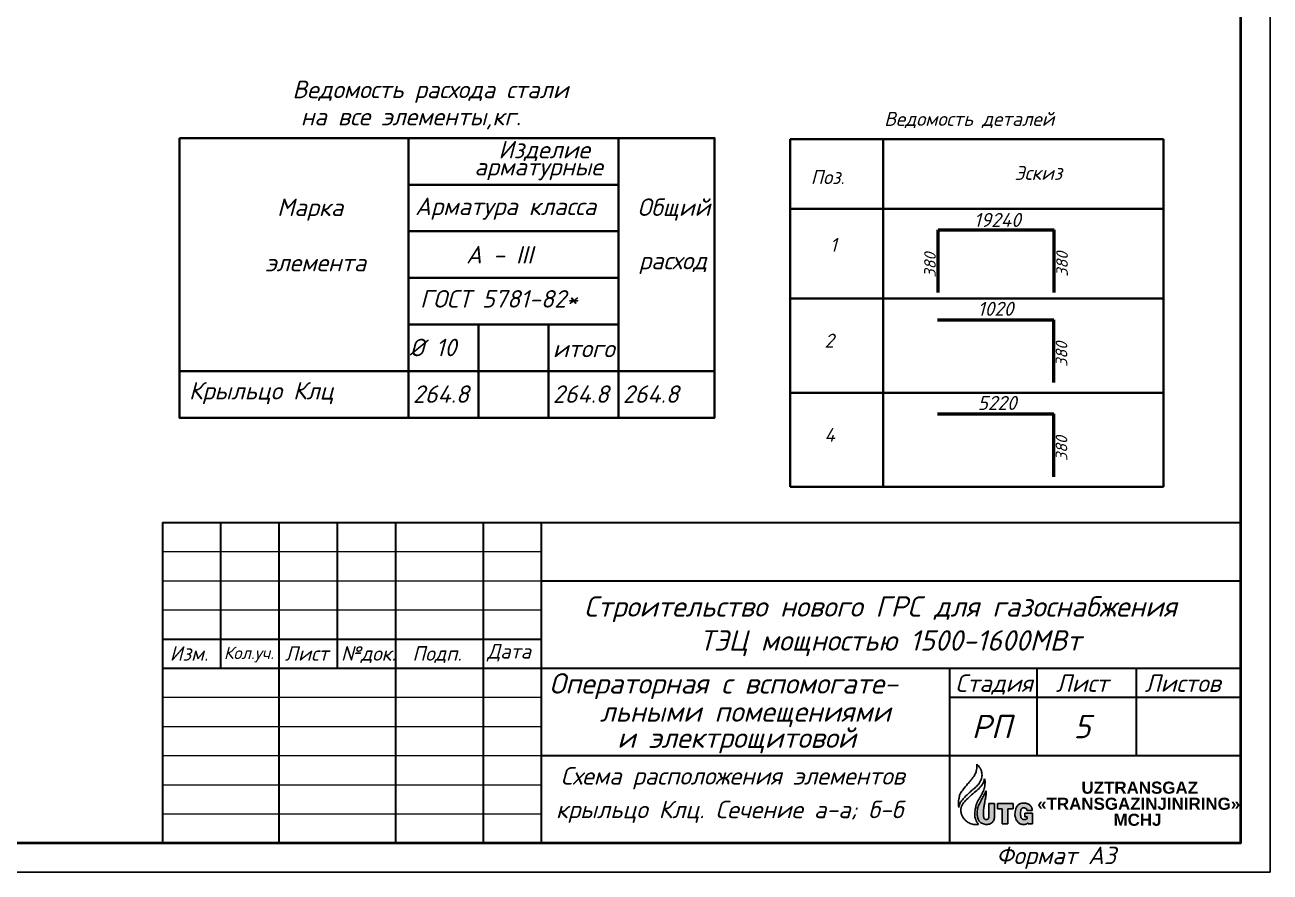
# Model space of a CAD drawing. Extents: x 108150 to 142535, y -18867 to -9422.
# Drawn here: x 136107.8 to 136321.3, y -16848.3 to -16702.9 of the extents above; entities that cross this region are included whole.
import ezdxf
from ezdxf.enums import TextEntityAlignment as Align

# ---------------------------------------------------------------- set-up
doc = ezdxf.new("R2010")
doc.units = 0
doc.header["$MEASUREMENT"] = 0
doc.layers.add('12321', color=7, linetype='Continuous')
doc.layers.add('PDF2_Text', color=5, linetype='Continuous')
for name, color, linetype, lineweight in [('SNOVNOY', 3, 'Continuous', 70), ('Выносные', 8, 'Continuous', 15), ('осн', 3, 'Continuous', 70), ('Текст', 2, 'Continuous', 15)]:
    doc.layers.add(name, color=color, linetype=linetype, lineweight=lineweight)
doc.styles.add('PDF Arial', font='arial.ttf')
doc.styles.add('ГОСТ -3', font='isocpeui.ttf', dxfattribs={"height": 3})
doc.styles.add('ГОСТ-2.5', font='isocpeui.ttf', dxfattribs={"oblique": 1, "height": 2.5})
doc.styles.add('ГОСТ-3А', font='isocpeui.ttf', dxfattribs={"height": 3})
doc.styles.add('ГОСТ2.5', font='isocpeur.ttf', dxfattribs={"oblique": 15, "height": 2.5})

msp = doc.modelspace()

# ---------------------------------------------------------------- hatches: boundary and pattern name
at = {"layer": '12321', "lineweight": 25, "ltscale": 2}
h = msp.add_hatch(color=170, dxfattribs=at)
h.dxf.hatch_style = 1
edge = h.paths.add_edge_path()
edge.add_line((136274.0677, -16836.5667), (136273.1125, -16836.5667))
edge.add_line((136273.1125, -16836.5667), (136273.1125, -16838.7818))
edge.add_spline(control_points=[(136273.1125, -16838.7818), (136273.0996, -16838.8928), (136273.0794, -16839.0664), (136272.9137, -16839.2786), (136272.7011, -16839.3199), (136272.4852, -16839.3342), (136272.3294, -16839.2021), (136272.2367, -16839.0142), (136272.1981, -16838.7895), (136272.2024, -16838.4137), (136272.1851, -16837.9475), (136272.2252, -16837.432), (136272.2858, -16836.9256), (136272.4118, -16836.4451), (136272.4809, -16835.8408), (136272.6451, -16835.1804), (136272.6355, -16834.6603), (136272.6304, -16834.3834)], knot_values=[0, 0, 0, 0, 0.32175029, 0.50372886, 0.7413174, 0.93122956, 1.11213119, 1.29654799, 1.53988838, 1.77020295, 2.39711599, 2.90378622, 3.28253457, 3.88886889, 4.35336348, 5.06194669, 5.86905617, 5.86905617, 5.86905617, 5.86905617], degree=3, periodic=0)
edge.add_spline(control_points=[(136272.6304, -16834.3834), (136272.6207, -16834.4046), (136272.5177, -16834.6284), (136272.2721, -16835.1363), (136271.8672, -16835.8724), (136271.4653, -16836.6462), (136271.1182, -16837.4146), (136271.1055, -16837.9521), (136271.099, -16838.2275)], knot_values=[0, 0, 0, 0, 0.06833028, 0.72117683, 1.65163806, 2.52459263, 3.28438922, 4.0823675, 4.0823675, 4.0823675, 4.0823675], degree=3, periodic=0)
edge.add_spline(control_points=[(136271.099, -16838.2275), (136271.1027, -16838.302), (136271.117, -16838.5864), (136271.1732, -16839.0781), (136271.4393, -16839.6813), (136272.0277, -16840.0638), (136272.7016, -16840.1987), (136273.3649, -16840.0737), (136273.8554, -16839.6816), (136274.0378, -16839.1915), (136274.0596, -16838.886), (136274.0677, -16838.7731)], knot_values=[0, 0, 0, 0, 0.2184505, 0.83381126, 1.44661398, 2.07318585, 2.80467327, 3.4162574, 3.99187545, 4.55748986, 4.88904194, 4.88904194, 4.88904194, 4.88904194], degree=3, periodic=0)
edge.add_line((136274.0677, -16838.7731), (136274.0677, -16836.5667))
h = msp.add_hatch(color=170, dxfattribs=at)
h.dxf.hatch_style = 1
h.paths.add_polyline_path([(136276.3768, -16837.4906), (136277.269, -16837.4906), (136277.269, -16836.5667), (136274.5657, -16836.5667), (136274.5657, -16837.4906), (136275.4047, -16837.4906), (136275.4047, -16840.0477), (136276.3768, -16840.0477)])
h = msp.add_hatch(color=170, dxfattribs=at)
h.dxf.hatch_style = 1
edge = h.paths.add_edge_path()
edge.add_spline(control_points=[(136280.5558, -16837.7794), (136280.5518, -16837.6935), (136280.5436, -16837.5146), (136280.464, -16837.2443), (136280.3229, -16836.9938), (136280.1528, -16836.8301), (136279.9883, -16836.7138), (136279.8424, -16836.6181), (136279.6401, -16836.5621), (136279.4171, -16836.5021), (136279.1085, -16836.5039), (136278.7209, -16836.4868), (136278.2637, -16836.6508), (136277.9206, -16837.0498), (136277.7012, -16837.5077), (136277.5873, -16838.1072), (136277.5683, -16838.66), (136277.6939, -16839.1596), (136277.9015, -16839.497), (136278.1459, -16839.8775), (136278.5178, -16840.0707), (136278.8389, -16840.1614), (136279.0751, -16840.1896), (136279.3127, -16840.1729), (136279.5284, -16840.0883), (136279.7067, -16839.9715), (136279.8286, -16839.892), (136279.8783, -16839.8595)], knot_values=[0, 0, 0, 0, 0.25111067, 0.5227896, 0.81665353, 1.0828984, 1.20521301, 1.40771753, 1.58789185, 1.81639069, 2.08087123, 2.48608788, 2.94981708, 3.44112246, 3.985778, 4.42046793, 5.22027539, 5.58514014, 5.90745935, 6.37746939, 6.88525477, 7.08490717, 7.35582828, 7.57743803, 7.77434882, 8.02634128, 8.20040993, 8.20040993, 8.20040993, 8.20040993], degree=3, periodic=0)
edge.add_line((136279.8783, -16839.8595), (136279.8783, -16840.0407))
edge.add_line((136279.8783, -16840.0407), (136280.6031, -16840.0407))
edge.add_line((136280.6031, -16840.0407), (136280.6031, -16838.1942))
edge.add_line((136280.6031, -16838.1942), (136279.2983, -16838.1942))
edge.add_line((136279.2983, -16838.1942), (136279.2983, -16838.8632))
edge.add_line((136279.2983, -16838.8632), (136279.7029, -16838.8632))
edge.add_spline(control_points=[(136279.7029, -16838.8632), (136279.7073, -16838.9276), (136279.7159, -16839.0561), (136279.6097, -16839.2201), (136279.4314, -16839.3347), (136279.2137, -16839.3274), (136278.9608, -16839.3339), (136278.7201, -16839.1801), (136278.5966, -16838.8892), (136278.5474, -16838.5619), (136278.561, -16838.2051), (136278.5608, -16837.8913), (136278.6048, -16837.624), (136278.7308, -16837.4216), (136278.9649, -16837.2958), (136279.2341, -16837.2903), (136279.4782, -16837.3993), (136279.6423, -16837.5755), (136279.6456, -16837.723), (136279.6468, -16837.7794)], knot_values=[0, 0, 0, 0, 0.18476977, 0.36821541, 0.54027769, 0.78268383, 0.98616211, 1.27703997, 1.54700192, 1.88874392, 2.2406241, 2.58982635, 2.80813824, 3.0254609, 3.2613069, 3.55693344, 3.77661183, 4.03780399, 4.19947695, 4.19947695, 4.19947695, 4.19947695], degree=3, periodic=0)
edge.add_line((136279.6468, -16837.7794), (136280.5558, -16837.7794))

# ---------------------------------------------------------------- linework, layer by layer
at = {"color": 7}
for p, q in [((136134.2783, -16722.3636, -754.4947), (136226.0701, -16722.3636, -754.4947)), ((136134.2783, -16722.3636, -754.4947), (136134.2783, -16770.3636, -754.4947)), ((136209.5748, -16722.3636, -754.4947), (136209.5748, -16770.3636, -754.4947)), ((136226.0701, -16722.3636, -754.4947), (136226.0701, -16770.3636, -754.4947)), ((136209.5748, -16754.3636, -754.4947), (136209.5748, -16770.3636, -754.4947))]:
    msp.add_line(p, q, dxfattribs=at)
at = {"color": 7, "lineweight": 35}
for p, q in [((136173.5748, -16722.3636, -754.4947), (136173.5748, -16770.3636, -754.4947)), ((136209.5748, -16722.3636, -754.4947), (136209.5748, -16770.3636, -754.4947)), ((136239.0559, -16722.5351, -754.4947), (136239.0559, -16782.2355, -754.4947)), ((136239.0559, -16722.5351, -754.4947), (136303.0559, -16722.5351, -754.4947)), ((136254.9997, -16722.5351, -754.4947), (136254.9997, -16782.2355, -754.4947)), ((136303.0559, -16782.2355, -754.4947), (136303.0559, -16722.5351, -754.4947)), ((136173.5748, -16730.3636, -754.4947), (136209.5748, -16730.3636, -754.4947)), ((136239.0559, -16734.5351, -754.4947), (136303.0559, -16734.5351, -754.4947)), ((136239.0559, -16734.5351, -754.4947), (136303.0559, -16734.5351, -754.4947)), ((136173.5748, -16738.3636, -754.4947), (136209.5748, -16738.3636, -754.4947)), ((136173.5748, -16746.3636, -754.4947), (136209.5748, -16746.3636, -754.4947)), ((136239.0559, -16749.9132, -754.4947), (136303.0559, -16749.9132, -754.4947)), ((136173.5748, -16754.3636, -754.4947), (136209.5748, -16754.3636, -754.4947)), ((136185.5748, -16754.3636, -754.4947), (136185.5748, -16770.3636, -754.4947)), ((136197.5748, -16754.3636, -754.4947), (136197.5748, -16770.3636, -754.4947)), ((136134.2783, -16762.3636, -754.4947), (136226.0701, -16762.3636, -754.4947)), ((136239.0559, -16766.0743, -754.4947), (136303.0559, -16766.0743, -754.4947)), ((136134.2783, -16770.3636, -754.4947), (136226.0701, -16770.3636, -754.4947)), ((136239.0559, -16782.2355, -754.4947), (136303.0559, -16782.2355, -754.4947))]:
    msp.add_line(p, q, dxfattribs=at)
at = {"color": 7, "lineweight": 25}
msp.add_line((136209.5748, -16746.3636, -754.4947), (136209.5748, -16738.3636, -754.4947), dxfattribs=at)
at = {"color": 7, "lineweight": 50}
for p, q in [((136264.4195, -16738.0879, -754.4947), (136284.327, -16738.0879, -754.4947)), ((136264.4195, -16748.8636, -754.4947), (136264.4195, -16738.0879, -754.4947)), ((136284.327, -16748.8636, -754.4947), (136284.327, -16738.0879, -754.4947)), ((136264.3224, -16753.5464, -754.4947), (136284.2299, -16753.5464, -754.4947)), ((136284.2299, -16764.3222, -754.4947), (136284.2299, -16753.5464, -754.4947)), ((136264.3224, -16769.7076, -754.4947), (136284.2299, -16769.7076, -754.4947)), ((136284.2299, -16780.4834, -754.4947), (136284.2299, -16769.7076, -754.4947))]:
    msp.add_line(p, q, dxfattribs=at)
at = {"color": 7, "lineweight": 30, "ltscale": 100}
for p, q in [((136131.3475, -16788.334, -754.4947), (136316.3475, -16788.334, -754.4947)), ((136131.3475, -16788.334, -754.4947), (136131.3475, -16843.334, -754.4947)), ((136141.3475, -16788.334, -754.4947), (136141.3475, -16813.334, -754.4947)), ((136151.3475, -16788.334, -754.4947), (136151.3475, -16843.334, -754.4947)), ((136161.3475, -16788.334, -754.4947), (136161.3475, -16813.334, -754.4947)), ((136171.3475, -16788.334, -754.4947), (136171.3475, -16843.334, -754.4947)), ((136186.3475, -16788.334, -754.4947), (136186.3475, -16843.334, -754.4947)), ((136196.3475, -16788.334, -754.4947), (136196.3475, -16843.334, -754.4947)), ((136196.3475, -16798.334, -754.4947), (136316.3475, -16798.334, -754.4947)), ((136131.3475, -16808.334, -754.4947), (136196.3475, -16808.334, -754.4947)), ((136131.3475, -16813.334, -754.4947), (136196.3475, -16813.334, -754.4947)), ((136196.3475, -16813.334, -754.4947), (136316.3475, -16813.334, -754.4947)), ((136266.3475, -16813.334, -754.4947), (136266.3475, -16843.334, -754.4947)), ((136281.3475, -16813.334, -754.4947), (136281.3475, -16828.334, -754.4947)), ((136298.3475, -16813.334, -754.4947), (136298.3475, -16828.334, -754.4947)), ((136266.3475, -16818.334, -754.4947), (136316.3475, -16818.334, -754.4947)), ((136196.3475, -16828.334, -754.4947), (136316.3475, -16828.334, -754.4947))]:
    msp.add_line(p, q, dxfattribs=at)
at = {"color": 7, "lineweight": 25, "elevation": -754.4947}
msp.add_lwpolyline([(135901.3475, -16848.334), (136321.3475, -16848.334), (136321.3475, -16551.334), (135901.3475, -16551.334)], close=True, dxfattribs=at)
at = {"color": 7, "lineweight": 40, "elevation": -754.4947}
msp.add_lwpolyline([(135921.3475, -16843.334), (136316.3475, -16843.334), (136316.3475, -16556.334), (135921.3475, -16556.334)], close=True, dxfattribs=at)
at = {"color": 7, "lineweight": 35, "elevation": -754.4947}
msp.add_lwpolyline([(136134.2783, -16722.3636), (136226.0701, -16722.3636), (136226.0701, -16770.3636), (136134.2783, -16770.3636)], close=True, dxfattribs=at)
msp.add_lwpolyline([(136134.2783, -16722.3636), (136226.0701, -16722.3636), (136226.0701, -16770.3636), (136134.2783, -16770.3636)], close=True, dxfattribs=at)
at = {"layer": '12321', "color": 170, "lineweight": 25, "ltscale": 2}
for p, q in [((136273.1125, -16836.5667, -754.4947), (136274.0677, -16836.5667, -754.4947)), ((136273.1125, -16836.5667, -754.4947), (136273.1125, -16838.7818, -754.4947)), ((136274.0677, -16836.5667, -754.4947), (136274.0677, -16838.7731, -754.4947)), ((136274.5657, -16836.5667, -754.4947), (136277.269, -16836.5667, -754.4947)), ((136274.5657, -16836.5667, -754.4947), (136274.5657, -16837.4906, -754.4947)), ((136275.4047, -16837.4906, -754.4947), (136274.5657, -16837.4906, -754.4947)), ((136275.4047, -16840.0477, -754.4947), (136275.4047, -16837.4906, -754.4947)), ((136277.269, -16837.4906, -754.4947), (136276.3768, -16837.4906, -754.4947)), ((136276.3768, -16837.4906, -754.4947), (136276.3768, -16840.0477, -754.4947)), ((136277.269, -16836.5667, -754.4947), (136277.269, -16837.4906, -754.4947)), ((136279.2983, -16838.1942, -754.4947), (136280.6031, -16838.1942, -754.4947)), ((136279.2983, -16838.1942, -754.4947), (136279.2983, -16838.8632, -754.4947)), ((136280.5558, -16837.7794, -754.4947), (136279.6468, -16837.7794, -754.4947)), ((136280.6031, -16838.1942, -754.4947), (136280.6031, -16840.0407, -754.4947)), ((136276.3768, -16840.0477, -754.4947), (136275.4047, -16840.0477, -754.4947)), ((136279.2983, -16838.8632, -754.4947), (136279.7029, -16838.8632, -754.4947)), ((136279.8783, -16840.0407, -754.4947), (136279.8783, -16839.8595, -754.4947)), ((136280.6031, -16840.0407, -754.4947), (136279.8783, -16840.0407, -754.4947))]:
    msp.add_line(p, q, dxfattribs=at)
at = {"layer": '12321', "color": 150, "lineweight": 25, "ltscale": 2}
for points in [[(136267.9472, -16837.2282, -754.4947), (136267.8814, -16836.4745, -754.4947), (136268.003, -16835.6167, -754.4947), (136268.1517, -16834.9885, -754.4947), (136268.6248, -16834.2455, -754.4947), (136269.4633, -16833.2099, -754.4947), (136270.0311, -16832.5539, -754.4947), (136270.3825, -16832.1148, -754.4947), (136270.619, -16831.7636, -754.4947), (136270.9135, -16831.1127, -754.4947), (136270.9937, -16830.8002, -754.4947), (136271.0522, -16830.3484, -754.4947), (136271.0571, -16830.0056, -754.4947), (136271.0433, -16829.822, -754.4947)], [(136267.9472, -16837.2282, -754.4947), (136268.1165, -16836.5979, -754.4947), (136268.4339, -16836.0987, -754.4947), (136268.9756, -16835.4727, -754.4947), (136269.8173, -16834.6584, -754.4947), (136270.3791, -16834.1578, -754.4947), (136270.9747, -16833.6369, -754.4947), (136271.4954, -16833.0332, -754.4947), (136271.767, -16832.4451, -754.4947), (136271.8836, -16832.0595, -754.4947), (136271.906, -16831.2823, -754.4947), (136271.7196, -16830.7212, -754.4947), (136271.4398, -16830.2512, -754.4947), (136271.1794, -16829.9814, -754.4947), (136271.0433, -16829.822, -754.4947)]]:
    msp.add_spline(points, degree=3, dxfattribs=at)
at = {"layer": '12321', "color": 82, "lineweight": 25, "ltscale": 2, "true_color": 0x41c20a}
for points in [[(136271.3352, -16840.1394, -754.4947), (136270.4767, -16840.1426, -754.4947), (136269.7177, -16839.9012, -754.4947), (136269.1166, -16839.4906, -754.4947), (136268.6372, -16838.8846, -754.4947), (136268.5396, -16838.7026, -754.4947), (136268.3363, -16838.1054, -754.4947), (136268.3114, -16837.504, -754.4947), (136268.4384, -16837.0386, -754.4947), (136268.932, -16836.2593, -754.4947), (136269.6644, -16835.5437, -754.4947), (136270.617, -16834.6626, -754.4947), (136271.4337, -16833.9594, -754.4947), (136271.7763, -16833.5632, -754.4947), (136272.1714, -16832.9475, -754.4947), (136272.2818, -16832.6263, -754.4947), (136272.3454, -16832.3281, -754.4947)], [(136271.3352, -16840.1394, -754.4947), (136270.854, -16839.333, -754.4947), (136270.7048, -16838.703, -754.4947), (136270.7386, -16837.7339, -754.4947), (136270.901, -16836.9819, -754.4947), (136271.1185, -16836.3653, -754.4947), (136271.6601, -16835.4087, -754.4947), (136271.9522, -16834.8599, -754.4947), (136272.2691, -16834.1884, -754.4947), (136272.3703, -16833.8046, -754.4947), (136272.4307, -16833.335, -754.4947), (136272.4546, -16832.93, -754.4947), (136272.4271, -16832.6037, -754.4947), (136272.3454, -16832.3281, -754.4947)]]:
    msp.add_spline(points, degree=3, dxfattribs=at)
at = {"layer": '12321', "color": 170, "lineweight": 25, "ltscale": 2}
for points in [[(136271.099, -16838.2275, -754.4947), (136271.1736, -16837.4132, -754.4947), (136271.4541, -16836.687, -754.4947), (136271.8616, -16835.8907, -754.4947), (136272.309, -16835.0488, -754.4947), (136272.6011, -16834.447, -754.4947), (136272.6304, -16834.3834, -754.4947)], [(136273.1125, -16838.7818, -754.4947), (136273.0361, -16839.1026, -754.4947), (136272.9163, -16839.2454, -754.4947), (136272.6837, -16839.3173, -754.4947), (136272.4893, -16839.309, -754.4947), (136272.3419, -16839.1966, -754.4947), (136272.2531, -16839.0298, -754.4947), (136272.2052, -16838.7851, -754.4947), (136272.1998, -16838.5491, -754.4947), (136272.1972, -16837.9068, -754.4947), (136272.2327, -16837.3888, -754.4947), (136272.2833, -16837.004, -754.4947), (136272.4076, -16836.3953, -754.4947), (136272.4795, -16835.9248, -754.4947), (136272.6073, -16835.2101, -754.4947), (136272.6304, -16834.3834, -754.4947)], [(136274.0677, -16838.7731, -754.4947), (136274.0313, -16839.1109, -754.4947), (136273.8129, -16839.6477, -754.4947), (136273.3566, -16840.0214, -754.4947), (136272.744, -16840.1537, -754.4947), (136272.009, -16840.0071, -754.4947), (136271.4843, -16839.6371, -754.4947), (136271.2055, -16839.0745, -754.4947), (136271.1114, -16838.451, -754.4947), (136271.099, -16838.2275, -754.4947)], [(136280.5558, -16837.7794, -754.4947), (136280.534, -16837.523, -754.4947), (136280.4567, -16837.2556, -754.4947), (136280.3059, -16836.9949, -754.4947), (136280.1116, -16836.8034, -754.4947), (136280.0101, -16836.7299, -754.4947), (136279.8315, -16836.6244, -754.4947), (136279.6561, -16836.5667, -754.4947), (136279.4277, -16836.5149, -754.4947), (136279.157, -16836.5018, -754.4947), (136278.742, -16836.5133, -754.4947), (136278.2971, -16836.6803, -754.4947), (136277.9514, -16837.0462, -754.4947), (136277.7106, -16837.5497, -754.4947), (136277.6187, -16837.9855, -754.4947), (136277.6161, -16838.805, -754.4947), (136277.7159, -16839.1653, -754.4947), (136277.8761, -16839.4541, -754.4947), (136278.1677, -16839.8374, -754.4947), (136278.6196, -16840.0953, -754.4947), (136278.8166, -16840.1504, -754.4947), (136279.0925, -16840.1819, -754.4947), (136279.3185, -16840.1603, -754.4947), (136279.5076, -16840.0899, -754.4947), (136279.729, -16839.957, -754.4947), (136279.8783, -16839.8595, -754.4947)], [(136279.6468, -16837.7794, -754.4947), (136279.6278, -16837.6148, -754.4947), (136279.4592, -16837.4069, -754.4947), (136279.2538, -16837.3148, -754.4947), (136278.951, -16837.3227, -754.4947), (136278.7404, -16837.4411, -754.4947), (136278.6192, -16837.628, -754.4947), (136278.5729, -16837.8468, -754.4947), (136278.5587, -16838.2043, -754.4947), (136278.5587, -16838.5649, -754.4947), (136278.6166, -16838.9102, -754.4947), (136278.7404, -16839.1576, -754.4947), (136278.9932, -16839.3155, -754.4947), (136279.2012, -16839.3296, -754.4947), (136279.4485, -16839.3067, -754.4947), (136279.5979, -16839.213, -754.4947), (136279.6955, -16839.0524, -754.4947), (136279.7029, -16838.8632, -754.4947)]]:
    msp.add_spline(points, degree=3, dxfattribs=at)
at = {"layer": 'Выносные', "color": 7}
for p, q in [((136131.3475, -16793.334, -754.4947), (136196.3475, -16793.334, -754.4947)), ((136131.3475, -16798.334, -754.4947), (136196.3475, -16798.334, -754.4947)), ((136131.3475, -16803.334, -754.4947), (136196.3475, -16803.334, -754.4947)), ((136131.3475, -16818.334, -754.4947), (136196.3475, -16818.334, -754.4947)), ((136131.3475, -16823.334, -754.4947), (136196.3475, -16823.334, -754.4947)), ((136131.3475, -16828.334, -754.4947), (136196.3475, -16828.334, -754.4947)), ((136131.3475, -16833.334, -754.4947), (136196.3475, -16833.334, -754.4947)), ((136131.3475, -16838.334, -754.4947), (136196.3475, -16838.334, -754.4947))]:
    msp.add_line(p, q, dxfattribs=at)

# ---------------------------------------------------------------- texts
at = {"color": 7, "lineweight": 25, "style": 'ГОСТ -3'}
for s, p in [('Ведомость расхода стали', (136177.3281, -16714.0226, -754.4947)), ('на все элементы,кг.', (136173.964, -16718.6773, -754.4947))]:
    msp.add_text(s, height=3, dxfattribs=at).set_placement(p, align=Align.MIDDLE_CENTER)
at = {"color": 7}
for s, height, style, p in [('Ведомость деталей', 2.4, 'ГОСТ -3', (136255.1548, -16720.2805, -754.4947)), ('Эскиз', 2.4, 'ГОСТ -3', (136277.5198, -16729.5418, -754.4947)), ('Поз.', 2.4, 'ГОСТ -3', (136242.5622, -16730.264, -754.4947)), ('19240', 2.4, 'ГОСТ -3', (136270.5337, -16737.6235, -754.4947)), ('1', 2.4, 'ГОСТ -3', (136245.8362, -16741.897, -754.4947)), ('1020', 2.4, 'ГОСТ -3', (136271.1925, -16752.8648, -754.4947)), ('2', 2.4, 'ГОСТ -3', (136244.9033, -16758.3404, -754.4947)), ('Крыльцо Клц', 3, 'ГОСТ -3', (136135.8971, -16767.225, -754.4947)), ('5220', 2.4, 'ГОСТ -3', (136271.1925, -16769.0259, -754.4947)), ('4', 2.4, 'ГОСТ -3', (136244.9033, -16774.5015, -754.4947)), ('Схема расположения элементов', 3, 'ГОСТ-3А', (136199.6766, -16833.3182, -754.4947)), ('крыльцо Клц. Сечение а-а; б-б ', 3, 'ГОСТ-3А', (136198.8522, -16839.0833, -754.4947))]:
    msp.add_text(s, height=height, dxfattribs=dict(at, style=style)).set_placement(p)
at = {"color": 7, "style": 'ГОСТ -3'}
for s, p in [('Изделие', (136196.8244, -16724.3448, -754.4947)), ('арматурные ', (136196.8244, -16727.2801, -754.4947)), ('Марка ', (136157.6457, -16734.2413, -754.4947)), ('Арматура класса', (136190.2248, -16734.0792, -754.4947)), ('Общий', (136219.074, -16734.2245, -754.4947)), ('А - III', (136189.1678, -16742.3921, -754.4947)), (' элемента ', (136157.6457, -16743.7325, -754.4947)), ('расход', (136218.9132, -16743.3879, -754.4947)), (' ГОСТ 5781-82*', (136188.1248, -16749.9589, -754.4947))]:
    msp.add_text(s, height=3, dxfattribs=at).set_placement(p, align=Align.MIDDLE_CENTER)
at = {"color": 7, "style": 'ГОСТ-2.5', "oblique": 1}
for p in [(136264.0115, -16746.3185, -754.4947), (136286.6657, -16746.1767, -754.4947), (136286.5686, -16761.6352, -754.4947), (136286.5686, -16777.7964, -754.4947)]:
    msp.add_text('380', height=2, rotation=90, dxfattribs=at).set_placement(p)
at = {"color": 7, "style": 'ГОСТ -3'}
for s, p in [('%%C 10', (136177.747, -16758.2993, -754.4947)), ('итого', (136203.6004, -16758.4822, -754.4947)), ('264.8', (136179.1348, -16766.2993, -754.4947)), ('264.8', (136203.1348, -16766.2993, -754.4947)), ('264.8', (136215.1348, -16766.2993, -754.4947))]:
    msp.add_text(s, height=3, dxfattribs=at).set_placement(p, align=Align.MIDDLE)
at = {"layer": 'PDF2_Text', "lineweight": 25, "char_height": 2.07708, "attachment_point": 7, "style": 'PDF Arial'}
for s, insert in [('{\\fArial|b1|i0|c204|p34;UZTRANSGAZ}', (136288.996, -16834.9105, -754.4947)), ('{\\fArial|b1|i0|c204|p34;«TRANSGAZINJINIRING»}', (136281.3977, -16837.6662, -754.4947)), ('{\\fArial|b1|i0|c204|p34;MCHJ}', (136294.4953, -16840.4219, -754.4947))]:
    msp.add_mtext(s, dxfattribs=dict(at, insert=insert))
at = {"layer": 'SNOVNOY', "color": 3, "insert": (136203.5816, -16800.994, -754.4947), "char_height": 3.5, "width": 108.046652, "attachment_point": 1}
msp.add_mtext('\\pi0.10079;{\\fISOCPEUR|b0|i1|c204|p34;Строительство нового ГРС для газоснабжения \\P\\pi19.88905;ТЭЦ мощностью 1500-1600МВт}', dxfattribs=at)
at = {"layer": 'осн', "color": 2, "attachment_point": 1}
for s, insert, char_height, width in [('{\\fISOCPEUR|b0|i1|c204|p34;\\H1.167x;\\W1;Изм.}', (136132.6125, -16809.5595, -754.4947), 2.1384, 8.867642), ('{\\fISOCPEUR|b0|i1|c204|p34;\\H1.167x;\\W1;Кол.уч.}', (136141.8969, -16809.6486, -754.4947), 1.828332, 10.067026), ('{\\fISOCPEUR|b0|i1|c204|p34;\\H1.167x;\\W1;Лист}', (136152.3447, -16809.5595, -754.4947), 2.1384, 8.967948), ('{\\fISOCPEUR|b0|i1|c204|p34;\\H1.167x;\\W1;№док.}', (136161.9925, -16809.5595, -754.4947), 2.1384, 10.82739), ('{\\fISOCPEUR|b0|i1|c204|p34;\\H1.167x;\\W1;Подп.}', (136174.2339, -16809.5595, -754.4947), 2.1384, 12.497236), ('{\\fISOCPEUR|b0|i1|c204|p34;\\H1.167x;\\W1;Дата}', (136187.0499, -16809.1902, -754.4947), 2.1384, 12.787965), ('{\\fISOCPEUR|b0|i1|c204|p34;\\W1;Стадия}', (136267.3593, -16814.4084, -754.4947), 3, 14.081712), ('{\\fISOCPEUR|b0|i1|c204|p34;\\W1;Лист}', (136284.5834, -16814.4084, -754.4947), 3, 14.081712), ('{\\fISOCPEUR|b0|i1|c204|p34;\\W1;Листов}', (136299.8259, -16814.4084, -754.4947), 3, 14.081712)]:
    msp.add_mtext(s, dxfattribs=dict(at, insert=insert, char_height=char_height, width=width))
at = {"layer": 'Текст', "color": 2, "attachment_point": 1, "style": 'ГОСТ2.5'}
for s, insert, char_height, width in [('Операторная с вспомогате-', (136197.7166, -16814.2008, -754.4947), 3.5, 68.50384), ('льными помещениями ', (136206.3913, -16819.0285, -754.4947), 3.5, 68.875124), ('РП', (136270.1686, -16821.3606, -754.4947), 4, 8.161037), ('5', (136287.64, -16821.3606, -754.4947), 4, 8.161037), ('и электрощитовой', (136209.3575, -16823.5111, -754.4947), 3.5, 68.800878)]:
    msp.add_mtext(s, dxfattribs=dict(at, insert=insert, char_height=char_height, width=width))
at = {"layer": 'Текст', "color": 7, "insert": (136274.3665, -16843.9728, -754.4947), "char_height": 3, "width": 33.544274, "attachment_point": 1, "style": 'ГОСТ2.5'}
msp.add_mtext('Формат А3', dxfattribs=at)

doc.saveas('drawing.dxf')
